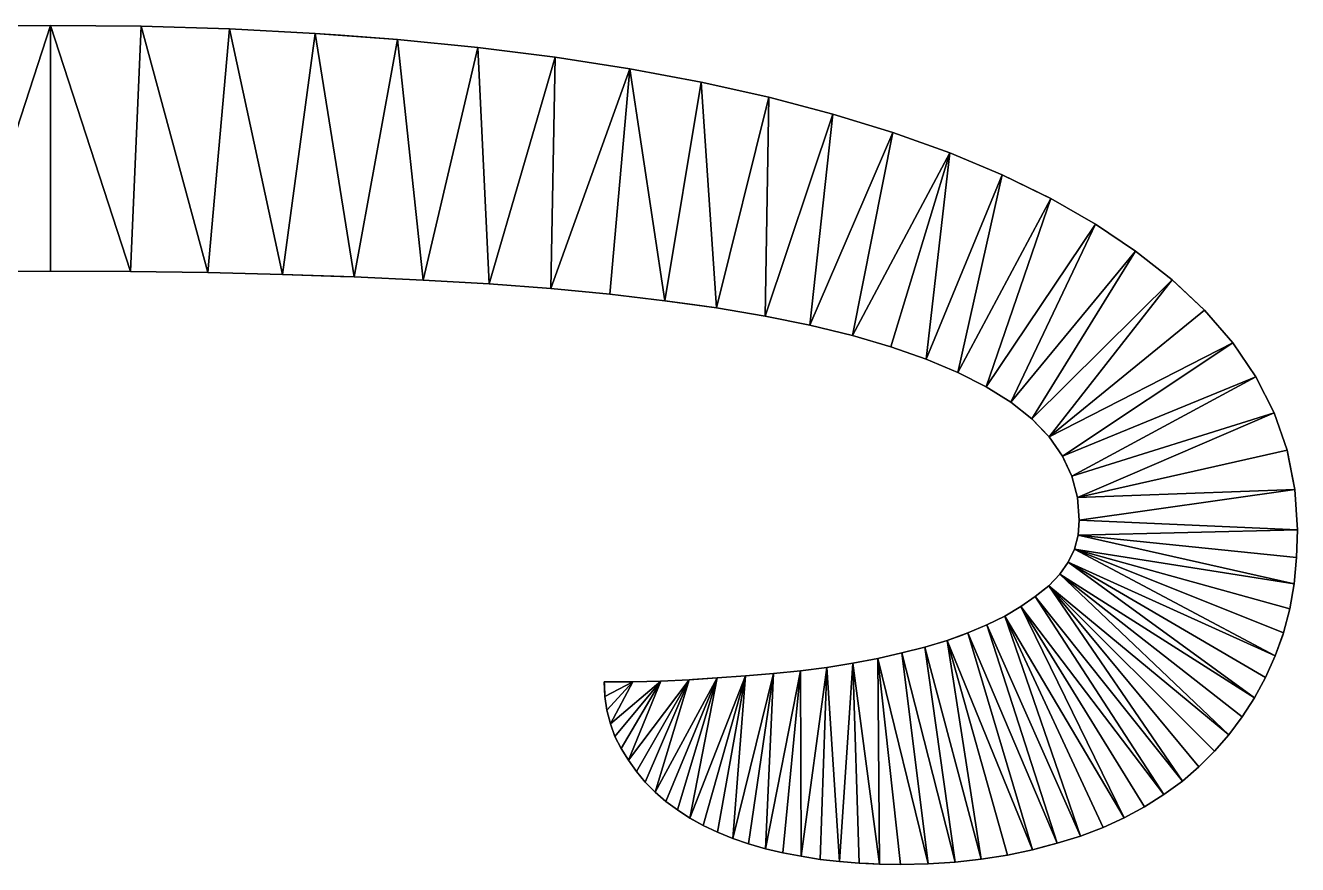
# Model space of a CAD drawing. Header units: inches. Extents: x 62 to 1153, y 3 to 780.
# Drawn here: x 391.214 to 394.915, y 225.949 to 228.391 of the extents above; entities that cross this region are included whole.
import ezdxf

# ---------------------------------------------------------------- set-up
doc = ezdxf.new("R2010")
doc.units = ezdxf.units.IN
doc.header["$MEASUREMENT"] = 0
doc.layers.add('ConstLine', color=6, linetype='Continuous')

msp = doc.modelspace()

# ---------------------------------------------------------------- linework, layer by layer
at = {"layer": 'ConstLine'}
for points in [[(391.1069, 228.3893, 4), (391.0179, 228.3886, 5), (391.2869, 228.3906, 5)], [(391.2869, 228.3906, 5), (391.0179, 228.3886, 5), (391.0539, 227.6736, 5)], [(391.2869, 227.6756, 5), (391.2869, 228.3906, 5), (391.0539, 227.6736, 5)], [(391.2869, 228.3906, 4), (391.1069, 228.3893, 4), (391.2869, 228.3906, 5)], [(391.5509, 228.3886, 4), (391.2869, 228.3906, 4), (391.2869, 228.3906, 5)], [(391.5509, 228.3886, 4), (391.2869, 228.3906, 5), (391.5509, 228.3886, 5)], [(391.2869, 227.6756, 5), (391.5199, 227.6746, 5), (391.2869, 228.3906, 5)], [(391.2869, 228.3906, 5), (391.5199, 227.6746, 5), (391.5509, 228.3886, 5)], [(391.5199, 227.6746, 5), (391.7449, 227.6716, 5), (391.5509, 228.3886, 5)], [(391.8079, 228.3806, 4), (391.5509, 228.3886, 4), (391.5509, 228.3886, 5)], [(391.8079, 228.3806, 4), (391.5509, 228.3886, 5), (391.8079, 228.3806, 5)], [(391.8079, 228.3806, 5), (391.5509, 228.3886, 5), (391.7449, 227.6716, 5)], [(391.7449, 227.6716, 5), (391.9619, 227.6656, 5), (391.8079, 228.3806, 5)], [(392.0569, 228.3676, 4), (391.8079, 228.3806, 4), (391.8079, 228.3806, 5)], [(392.0569, 228.3676, 4), (391.8079, 228.3806, 5), (392.0569, 228.3676, 5)], [(392.0569, 228.3676, 5), (391.8079, 228.3806, 5), (391.9619, 227.6656, 5)], [(391.9619, 227.6656, 5), (392.1709, 227.6586, 5), (392.0569, 228.3676, 5)], [(392.0569, 228.3676, 5), (392.2969, 228.3496, 5), (392.1309, 228.3621, 4)], [(392.1309, 228.3621, 4), (392.0569, 228.3676, 4), (392.0569, 228.3676, 5)], [(392.2969, 228.3496, 5), (392.0569, 228.3676, 5), (392.1709, 227.6586, 5)], [(392.2969, 228.3496, 4), (392.1309, 228.3621, 4), (392.2969, 228.3496, 5)], [(392.1709, 227.6586, 5), (392.3709, 227.6496, 5), (392.2969, 228.3496, 5)], [(392.5299, 228.3266, 4), (392.2969, 228.3496, 4), (392.2969, 228.3496, 5)], [(392.5299, 228.3266, 4), (392.2969, 228.3496, 5), (392.5299, 228.3266, 5)], [(392.5299, 228.3266, 5), (392.2969, 228.3496, 5), (392.3709, 227.6496, 5)], [(392.3709, 227.6496, 5), (392.5629, 227.6386, 5), (392.5299, 228.3266, 5)], [(392.7549, 228.2986, 4), (392.5299, 228.3266, 4), (392.5299, 228.3266, 5)], [(392.7549, 228.2986, 4), (392.5299, 228.3266, 5), (392.7549, 228.2986, 5)], [(392.7549, 228.2986, 5), (392.5299, 228.3266, 5), (392.5629, 227.6386, 5)], [(392.7429, 227.6246, 5), (392.7549, 228.2986, 5), (392.5629, 227.6386, 5)], [(392.7549, 228.2986, 5), (392.7429, 227.6246, 5), (392.9729, 228.2646, 5)], [(392.9729, 228.2646, 4), (392.7549, 228.2986, 4), (392.7549, 228.2986, 5)], [(392.9729, 228.2646, 4), (392.7549, 228.2986, 5), (392.9729, 228.2646, 5)], [(392.7429, 227.6246, 5), (392.9139, 227.6086, 5), (392.9729, 228.2646, 5)], [(392.9139, 227.6086, 5), (393.0739, 227.5896, 5), (392.9729, 228.2646, 5)], [(393.1799, 228.2256, 4), (392.9729, 228.2646, 4), (392.9729, 228.2646, 5)], [(393.1799, 228.2256, 4), (392.9729, 228.2646, 5), (393.1799, 228.2256, 5)], [(393.1799, 228.2256, 5), (392.9729, 228.2646, 5), (393.0739, 227.5896, 5)], [(393.0739, 227.5896, 5), (393.2249, 227.5686, 5), (393.1799, 228.2256, 5)], [(393.3769, 228.1816, 4), (393.1799, 228.2256, 4), (393.1799, 228.2256, 5)], [(393.3769, 228.1816, 4), (393.1799, 228.2256, 5), (393.3769, 228.1816, 5)], [(393.1799, 228.2256, 5), (393.2249, 227.5686, 5), (393.3769, 228.1816, 5)], [(393.2249, 227.5686, 5), (393.3659, 227.5446, 5), (393.3769, 228.1816, 5)], [(393.5629, 228.1326, 5), (393.3769, 228.1816, 5), (393.3659, 227.5446, 5)], [(393.5629, 228.1326, 4), (393.3769, 228.1816, 4), (393.3769, 228.1816, 5)], [(393.5629, 228.1326, 4), (393.3769, 228.1816, 5), (393.5629, 228.1326, 5)], [(393.3659, 227.5446, 5), (393.4959, 227.5186, 5), (393.5629, 228.1326, 5)], [(393.7379, 228.0786, 5), (393.5629, 228.1326, 5), (393.4959, 227.5186, 5)], [(393.7379, 228.0786, 4), (393.5629, 228.1326, 4), (393.5629, 228.1326, 5)], [(393.7379, 228.0786, 4), (393.5629, 228.1326, 5), (393.7379, 228.0786, 5)], [(393.4959, 227.5186, 5), (393.6199, 227.4886, 5), (393.7379, 228.0786, 5)], [(393.9029, 228.0196, 5), (393.7379, 228.0786, 5), (393.6199, 227.4886, 5)], [(393.9029, 228.0196, 4), (393.7379, 228.0786, 4), (393.7379, 228.0786, 5)], [(393.9029, 228.0196, 4), (393.7379, 228.0786, 5), (393.9029, 228.0196, 5)], [(393.6199, 227.4886, 5), (393.7319, 227.4556, 5), (393.9029, 228.0196, 5)], [(393.7319, 227.4556, 5), (393.8349, 227.4196, 5), (393.9029, 228.0196, 5)], [(394.0559, 227.9556, 5), (393.9029, 228.0196, 5), (393.8349, 227.4196, 5)], [(394.0559, 227.9556, 4), (393.9029, 228.0196, 4), (393.9029, 228.0196, 5)], [(394.0559, 227.9556, 4), (393.9029, 228.0196, 5), (394.0559, 227.9556, 5)], [(393.8349, 227.4196, 5), (393.9269, 227.3806, 5), (394.0559, 227.9556, 5)], [(394.1969, 227.8866, 5), (394.0559, 227.9556, 5), (393.9269, 227.3806, 5)], [(394.1789, 227.8954, 4), (394.0559, 227.9556, 4), (394.0559, 227.9556, 5)], [(394.1789, 227.8954, 4), (394.0559, 227.9556, 5), (394.1969, 227.8866, 5)], [(393.9269, 227.3806, 5), (394.0089, 227.3386, 5), (394.1969, 227.8866, 5)], [(394.3269, 227.8126, 5), (394.1969, 227.8866, 5), (394.0089, 227.3386, 5)], [(394.1969, 227.8866, 4), (394.1789, 227.8954, 4), (394.1969, 227.8866, 5)], [(394.3269, 227.8126, 4), (394.1969, 227.8866, 4), (394.1969, 227.8866, 5)], [(394.3269, 227.8126, 4), (394.1969, 227.8866, 5), (394.3269, 227.8126, 5)], [(394.0089, 227.3386, 5), (394.0809, 227.2946, 5), (394.3269, 227.8126, 5)], [(394.4439, 227.7336, 5), (394.3269, 227.8126, 5), (394.0809, 227.2946, 5)], [(394.4439, 227.7336, 4), (394.3269, 227.8126, 4), (394.3269, 227.8126, 5)], [(394.4439, 227.7336, 4), (394.3269, 227.8126, 5), (394.4439, 227.7336, 5)], [(394.0809, 227.2946, 5), (394.1419, 227.2456, 5), (394.4439, 227.7336, 5)], [(394.5499, 227.6506, 5), (394.4439, 227.7336, 5), (394.1419, 227.2456, 5)], [(394.5499, 227.6506, 4), (394.4439, 227.7336, 4), (394.4439, 227.7336, 5)], [(394.5499, 227.6506, 4), (394.4439, 227.7336, 5), (394.5499, 227.6506, 5)], [(391.2869, 227.6756, 4), (391.2869, 227.6756, 5), (391.0539, 227.6736, 4)], [(391.2869, 227.6756, 5), (391.0539, 227.6736, 5), (391.0539, 227.6736, 4)], [(391.5199, 227.6746, 4), (391.5199, 227.6746, 5), (391.2869, 227.6756, 5)], [(391.5199, 227.6746, 4), (391.2869, 227.6756, 5), (391.2869, 227.6756, 4)], [(391.7449, 227.6716, 4), (391.7449, 227.6716, 5), (391.5199, 227.6746, 5)], [(391.7449, 227.6716, 4), (391.5199, 227.6746, 5), (391.5199, 227.6746, 4)], [(391.9619, 227.6656, 4), (391.9619, 227.6656, 5), (391.7449, 227.6716, 5)], [(391.9619, 227.6656, 4), (391.7449, 227.6716, 5), (391.7449, 227.6716, 4)], [(391.9619, 227.6656, 5), (392.1309, 227.66, 4), (392.1709, 227.6586, 5)], [(391.9619, 227.6656, 5), (391.9619, 227.6656, 4), (392.1309, 227.66, 4)], [(392.1709, 227.6586, 4), (392.1709, 227.6586, 5), (392.1309, 227.66, 4)], [(392.3709, 227.6496, 4), (392.3709, 227.6496, 5), (392.1709, 227.6586, 5)], [(392.3709, 227.6496, 4), (392.1709, 227.6586, 5), (392.1709, 227.6586, 4)], [(392.3709, 227.6496, 5), (392.3709, 227.6496, 4), (392.5279, 227.6406, 4)], [(392.3709, 227.6496, 5), (392.5279, 227.6406, 4), (392.5629, 227.6386, 5)], [(392.5629, 227.6386, 4), (392.5629, 227.6386, 5), (392.5279, 227.6406, 4)], [(392.7429, 227.6246, 4), (392.7429, 227.6246, 5), (392.5629, 227.6386, 5)], [(392.7429, 227.6246, 4), (392.5629, 227.6386, 5), (392.5629, 227.6386, 4)], [(394.1419, 227.2456, 5), (394.1919, 227.1936, 5), (394.5499, 227.6506, 5)], [(394.6439, 227.5616, 5), (394.5499, 227.6506, 5), (394.1919, 227.1936, 5)], [(394.5604, 227.6406, 4), (394.5499, 227.6506, 4), (394.5499, 227.6506, 5)], [(394.5499, 227.6506, 5), (394.6439, 227.5616, 5), (394.5604, 227.6406, 4)], [(394.6439, 227.5616, 4), (394.5604, 227.6406, 4), (394.6439, 227.5616, 5)], [(392.9139, 227.6086, 4), (392.9139, 227.6086, 5), (392.7429, 227.6246, 5)], [(392.9139, 227.6086, 4), (392.7429, 227.6246, 5), (392.7429, 227.6246, 4)], [(393.0739, 227.5896, 4), (393.0739, 227.5896, 5), (392.9139, 227.6086, 5)], [(393.0739, 227.5896, 4), (392.9139, 227.6086, 5), (392.9139, 227.6086, 4)], [(393.0739, 227.5896, 4), (393.1549, 227.5784, 4), (393.0739, 227.5896, 5)], [(393.2249, 227.5686, 5), (393.0739, 227.5896, 5), (393.1549, 227.5784, 4)], [(393.2249, 227.5686, 4), (393.2249, 227.5686, 5), (393.1549, 227.5784, 4)], [(393.3659, 227.5446, 4), (393.3659, 227.5446, 5), (393.2249, 227.5686, 5)], [(393.3659, 227.5446, 4), (393.2249, 227.5686, 5), (393.2249, 227.5686, 4)], [(394.1919, 227.1936, 5), (394.7269, 227.4666, 5), (394.6439, 227.5616, 5)], [(394.6439, 227.5616, 4), (394.6439, 227.5616, 5), (394.7269, 227.4666, 5)], [(394.6439, 227.5616, 4), (394.7269, 227.4666, 5), (394.7269, 227.4666, 4)], [(393.4959, 227.5186, 4), (393.4959, 227.5186, 5), (393.3659, 227.5446, 5)], [(393.4959, 227.5186, 4), (393.3659, 227.5446, 5), (393.3659, 227.5446, 4)], [(393.6199, 227.4886, 4), (393.6199, 227.4886, 5), (393.4959, 227.5186, 5)], [(393.6199, 227.4886, 4), (393.4959, 227.5186, 5), (393.4959, 227.5186, 4)], [(393.7319, 227.4556, 4), (393.7319, 227.4556, 5), (393.6199, 227.4886, 5)], [(393.7319, 227.4556, 4), (393.6199, 227.4886, 5), (393.6199, 227.4886, 4)], [(393.8349, 227.4196, 4), (393.8349, 227.4196, 5), (393.7319, 227.4556, 5)], [(393.8349, 227.4196, 4), (393.7319, 227.4556, 5), (393.7319, 227.4556, 4)], [(394.1919, 227.1936, 5), (394.2309, 227.1376, 5), (394.7269, 227.4666, 5)], [(394.7939, 227.3676, 5), (394.7269, 227.4666, 5), (394.2309, 227.1376, 5)], [(394.7269, 227.4666, 4), (394.7269, 227.4666, 5), (394.7939, 227.3676, 5)], [(394.7269, 227.4666, 4), (394.7939, 227.3676, 5), (394.7939, 227.3676, 4)], [(393.9269, 227.3806, 4), (393.9269, 227.3806, 5), (393.8349, 227.4196, 5)], [(393.9269, 227.3806, 4), (393.8349, 227.4196, 5), (393.8349, 227.4196, 4)], [(394.0089, 227.3386, 4), (394.0089, 227.3386, 5), (393.9269, 227.3806, 5)], [(394.0089, 227.3386, 4), (393.9269, 227.3806, 5), (393.9269, 227.3806, 4)], [(394.2309, 227.1376, 5), (394.2579, 227.0786, 5), (394.7939, 227.3676, 5)], [(394.7939, 227.3676, 5), (394.2579, 227.0786, 5), (394.8469, 227.2636, 5)], [(394.7939, 227.3676, 4), (394.7939, 227.3676, 5), (394.8469, 227.2636, 5)], [(394.7939, 227.3676, 4), (394.8469, 227.2636, 5), (394.8469, 227.2636, 4)], [(394.0809, 227.2946, 4), (394.0809, 227.2946, 5), (394.0089, 227.3386, 5)], [(394.0809, 227.2946, 4), (394.0089, 227.3386, 5), (394.0089, 227.3386, 4)], [(394.1419, 227.2456, 4), (394.1419, 227.2456, 5), (394.0809, 227.2946, 5)], [(394.1419, 227.2456, 4), (394.0809, 227.2946, 5), (394.0809, 227.2946, 4)], [(394.2579, 227.0786, 5), (394.2749, 227.0166, 5), (394.8469, 227.2636, 5)], [(394.8469, 227.2636, 5), (394.2749, 227.0166, 5), (394.8849, 227.1546, 5)], [(394.8469, 227.2636, 4), (394.8469, 227.2636, 5), (394.8849, 227.1546, 5)], [(394.8469, 227.2636, 4), (394.8849, 227.1546, 5), (394.8849, 227.1546, 4)], [(394.1919, 227.1936, 5), (394.1419, 227.2456, 5), (394.1789, 227.2071, 4)], [(394.1419, 227.2456, 4), (394.1789, 227.2071, 4), (394.1419, 227.2456, 5)], [(394.1789, 227.2071, 4), (394.1919, 227.1936, 4), (394.1919, 227.1936, 5)], [(394.1919, 227.1936, 4), (394.2309, 227.1376, 4), (394.2309, 227.1376, 5)], [(394.1919, 227.1936, 4), (394.2309, 227.1376, 5), (394.1919, 227.1936, 5)], [(394.9069, 227.0406, 5), (394.8849, 227.1546, 5), (394.2749, 227.0166, 5)], [(394.8849, 227.1546, 4), (394.8849, 227.1546, 5), (394.8899, 227.1286, 4)], [(394.8849, 227.1546, 5), (394.9069, 227.0406, 5), (394.8899, 227.1286, 4)], [(394.2309, 227.1376, 4), (394.235, 227.1286, 4), (394.2309, 227.1376, 5)], [(394.235, 227.1286, 4), (394.2579, 227.0786, 5), (394.2309, 227.1376, 5)], [(394.235, 227.1286, 4), (394.2579, 227.0786, 4), (394.2579, 227.0786, 5)], [(394.9069, 227.0406, 4), (394.8899, 227.1286, 4), (394.9069, 227.0406, 5)], [(394.2579, 227.0786, 4), (394.2749, 227.0166, 4), (394.2749, 227.0166, 5)], [(394.2579, 227.0786, 4), (394.2749, 227.0166, 5), (394.2579, 227.0786, 5)], [(394.2749, 227.0166, 5), (394.2799, 226.9506, 5), (394.9069, 227.0406, 5)], [(394.9149, 226.9226, 5), (394.9069, 227.0406, 5), (394.2799, 226.9506, 5)], [(394.9069, 227.0406, 4), (394.9069, 227.0406, 5), (394.9149, 226.9226, 5)], [(394.9069, 227.0406, 4), (394.9149, 226.9226, 5), (394.9149, 226.9226, 4)], [(394.2749, 227.0166, 4), (394.2799, 226.9506, 4), (394.2799, 226.9506, 5)], [(394.2749, 227.0166, 4), (394.2799, 226.9506, 5), (394.2749, 227.0166, 5)], [(394.2799, 226.9506, 4), (394.2769, 226.9076, 4), (394.2769, 226.9076, 5)], [(394.2799, 226.9506, 4), (394.2769, 226.9076, 5), (394.2799, 226.9506, 5)], [(394.2799, 226.9506, 5), (394.2769, 226.9076, 5), (394.9149, 226.9226, 5)], [(394.9119, 226.8426, 5), (394.9149, 226.9226, 5), (394.2769, 226.9076, 5)], [(394.9149, 226.9226, 4), (394.9149, 226.9226, 5), (394.9119, 226.8426, 5)], [(394.9149, 226.9226, 4), (394.9119, 226.8426, 5), (394.9119, 226.8426, 4)], [(394.2769, 226.9076, 4), (394.2659, 226.8666, 4), (394.2659, 226.8666, 5)], [(394.2769, 226.9076, 4), (394.2659, 226.8666, 5), (394.2769, 226.9076, 5)], [(394.2769, 226.9076, 5), (394.2659, 226.8666, 5), (394.9049, 226.7656, 5)], [(394.9049, 226.7656, 5), (394.9119, 226.8426, 5), (394.2769, 226.9076, 5)], [(394.2659, 226.8666, 4), (394.2479, 226.8286, 4), (394.2479, 226.8286, 5)], [(394.2659, 226.8666, 4), (394.2479, 226.8286, 5), (394.2659, 226.8666, 5)], [(394.2479, 226.8286, 5), (394.8499, 226.5556, 5), (394.2659, 226.8666, 5)], [(394.8739, 226.6226, 5), (394.8919, 226.6926, 5), (394.2659, 226.8666, 5)], [(394.8919, 226.6926, 5), (394.9049, 226.7656, 5), (394.2659, 226.8666, 5)], [(394.8739, 226.6226, 5), (394.2659, 226.8666, 5), (394.8499, 226.5556, 5)], [(394.2479, 226.8286, 4), (394.2229, 226.7936, 4), (394.2229, 226.7936, 5)], [(394.2479, 226.8286, 4), (394.2229, 226.7936, 5), (394.2479, 226.8286, 5)], [(394.2479, 226.8286, 5), (394.2229, 226.7936, 5), (394.7899, 226.4336, 5)], [(394.8219, 226.4926, 5), (394.2479, 226.8286, 5), (394.7899, 226.4336, 5)], [(394.8499, 226.5556, 5), (394.2479, 226.8286, 5), (394.8219, 226.4926, 5)], [(394.9119, 226.8426, 4), (394.9119, 226.8426, 5), (394.9049, 226.7656, 5)], [(394.9119, 226.8426, 4), (394.9049, 226.7656, 5), (394.9049, 226.7656, 4)], [(394.2229, 226.7936, 4), (394.1909, 226.7596, 4), (394.1909, 226.7596, 5)], [(394.2229, 226.7936, 4), (394.1909, 226.7596, 5), (394.2229, 226.7936, 5)], [(394.2229, 226.7936, 5), (394.1909, 226.7596, 5), (394.7149, 226.3266, 5)], [(394.7149, 226.3266, 5), (394.7539, 226.3786, 5), (394.2229, 226.7936, 5)], [(394.7539, 226.3786, 5), (394.7899, 226.4336, 5), (394.2229, 226.7936, 5)], [(394.1519, 226.7286, 5), (394.1909, 226.7596, 5), (394.1789, 226.7501, 4)], [(394.1909, 226.7596, 5), (394.1519, 226.7286, 5), (394.5799, 226.1916, 5)], [(394.1789, 226.7501, 4), (394.1519, 226.7286, 4), (394.1519, 226.7286, 5)], [(394.1909, 226.7596, 4), (394.1789, 226.7501, 4), (394.1909, 226.7596, 5)], [(394.6729, 226.2786, 5), (394.7149, 226.3266, 5), (394.1909, 226.7596, 5)], [(394.6279, 226.2326, 5), (394.6729, 226.2786, 5), (394.1909, 226.7596, 5)], [(394.5799, 226.1916, 5), (394.6279, 226.2326, 5), (394.1909, 226.7596, 5)], [(394.9049, 226.7656, 4), (394.9049, 226.7656, 5), (394.8919, 226.6926, 5)], [(394.9049, 226.7656, 4), (394.8919, 226.6926, 5), (394.8919, 226.6926, 4)], [(394.1519, 226.7286, 4), (394.1099, 226.6996, 4), (394.1099, 226.6996, 5)], [(394.1519, 226.7286, 4), (394.1099, 226.6996, 5), (394.1519, 226.7286, 5)], [(394.1519, 226.7286, 5), (394.1099, 226.6996, 5), (394.5259, 226.1526, 5)], [(394.5259, 226.1526, 5), (394.5799, 226.1916, 5), (394.1519, 226.7286, 5)], [(394.0629, 226.6716, 4), (394.0109, 226.6466, 4), (394.0109, 226.6466, 5)], [(394.0629, 226.6716, 4), (394.0109, 226.6466, 5), (394.0629, 226.6716, 5)], [(394.0109, 226.6466, 5), (394.2839, 226.0316, 5), (394.0629, 226.6716, 5)], [(394.1099, 226.6996, 4), (394.0629, 226.6716, 4), (394.0629, 226.6716, 5)], [(394.1099, 226.6996, 4), (394.0629, 226.6716, 5), (394.1099, 226.6996, 5)], [(394.0629, 226.6716, 5), (394.4109, 226.0846, 5), (394.1099, 226.6996, 5)], [(394.3489, 226.0566, 5), (394.0629, 226.6716, 5), (394.2839, 226.0316, 5)], [(394.4109, 226.0846, 5), (394.0629, 226.6716, 5), (394.3489, 226.0566, 5)], [(394.4699, 226.1166, 5), (394.1099, 226.6996, 5), (394.4109, 226.0846, 5)], [(394.4699, 226.1166, 5), (394.5259, 226.1526, 5), (394.1099, 226.6996, 5)], [(394.8919, 226.6926, 4), (394.8919, 226.6926, 5), (394.8739, 226.6226, 5)], [(394.8919, 226.6926, 4), (394.8739, 226.6226, 5), (394.8739, 226.6226, 4)], [(394.0109, 226.6466, 4), (393.9559, 226.6226, 4), (393.9559, 226.6226, 5)], [(394.0109, 226.6466, 4), (393.9559, 226.6226, 5), (394.0109, 226.6466, 5)], [(394.0109, 226.6466, 5), (393.9559, 226.6226, 5), (394.2159, 226.0106, 5)], [(394.2159, 226.0106, 5), (394.2839, 226.0316, 5), (394.0109, 226.6466, 5)], [(393.8959, 226.6006, 4), (393.8309, 226.5816, 4), (393.8309, 226.5816, 5)], [(393.8959, 226.6006, 4), (393.8309, 226.5816, 5), (393.8959, 226.6006, 5)], [(393.8959, 226.6006, 5), (393.8309, 226.5816, 5), (393.9949, 225.9646, 5)], [(393.9395, 226.6166, 4), (393.8959, 226.6006, 5), (393.9559, 226.6226, 5)], [(393.9559, 226.6226, 5), (393.8959, 226.6006, 5), (394.1439, 225.9916, 5)], [(393.9395, 226.6166, 4), (393.8959, 226.6006, 4), (393.8959, 226.6006, 5)], [(393.9949, 225.9646, 5), (394.0709, 225.9756, 5), (393.8959, 226.6006, 5)], [(394.0709, 225.9756, 5), (394.1439, 225.9916, 5), (393.8959, 226.6006, 5)], [(393.9559, 226.6226, 4), (393.9395, 226.6166, 4), (393.9559, 226.6226, 5)], [(394.1439, 225.9916, 5), (394.2159, 226.0106, 5), (393.9559, 226.6226, 5)], [(394.8739, 226.6226, 5), (394.8499, 226.5556, 5), (394.8717, 226.6166, 4)], [(394.8499, 226.5556, 4), (394.8717, 226.6166, 4), (394.8499, 226.5556, 5)], [(394.8739, 226.6226, 4), (394.8739, 226.6226, 5), (394.8717, 226.6166, 4)], [(393.7639, 226.5646, 4), (393.6939, 226.5486, 4), (393.6939, 226.5486, 5)], [(393.7639, 226.5646, 4), (393.6939, 226.5486, 5), (393.7639, 226.5646, 5)], [(393.7639, 226.5646, 5), (393.6939, 226.5486, 5), (393.8399, 225.9506, 5)], [(393.8309, 226.5816, 4), (393.7639, 226.5646, 4), (393.7639, 226.5646, 5)], [(393.8309, 226.5816, 4), (393.7639, 226.5646, 5), (393.8309, 226.5816, 5)], [(393.8309, 226.5816, 5), (393.7639, 226.5646, 5), (393.9189, 225.9556, 5)], [(393.8399, 225.9506, 5), (393.9189, 225.9556, 5), (393.7639, 226.5646, 5)], [(393.9189, 225.9556, 5), (393.9949, 225.9646, 5), (393.8309, 226.5816, 5)], [(394.8499, 226.5556, 4), (394.8499, 226.5556, 5), (394.8219, 226.4926, 5)], [(394.8499, 226.5556, 4), (394.8219, 226.4926, 5), (394.8219, 226.4926, 4)], [(393.5459, 226.5226, 4), (393.4689, 226.5126, 4), (393.4689, 226.5126, 5)], [(393.5459, 226.5226, 4), (393.4689, 226.5126, 5), (393.5459, 226.5226, 5)], [(393.4689, 226.5126, 5), (393.4709, 225.9726, 5), (393.5459, 226.5226, 5)], [(393.5259, 225.9636, 5), (393.5459, 226.5226, 5), (393.4709, 225.9726, 5)], [(393.5259, 225.9636, 5), (393.5819, 225.9576, 5), (393.5459, 226.5226, 5)], [(393.6209, 226.5346, 4), (393.5459, 226.5226, 4), (393.5459, 226.5226, 5)], [(393.6209, 226.5346, 4), (393.5459, 226.5226, 5), (393.6209, 226.5346, 5)], [(393.6209, 226.5346, 5), (393.5459, 226.5226, 5), (393.5819, 225.9576, 5)], [(393.5819, 225.9576, 5), (393.6399, 225.9526, 5), (393.6209, 226.5346, 5)], [(393.6939, 226.5486, 4), (393.6209, 226.5346, 4), (393.6209, 226.5346, 5)], [(393.6939, 226.5486, 4), (393.6209, 226.5346, 5), (393.6939, 226.5486, 5)], [(393.6939, 226.5486, 5), (393.6209, 226.5346, 5), (393.6989, 225.9496, 5)], [(393.6399, 225.9526, 5), (393.6989, 225.9496, 5), (393.6209, 226.5346, 5)], [(393.7599, 225.9486, 5), (393.8399, 225.9506, 5), (393.6939, 226.5486, 5)], [(393.6989, 225.9496, 5), (393.7599, 225.9486, 5), (393.6939, 226.5486, 5)], [(392.9809, 226.4806, 4), (392.8979, 226.4806, 4), (392.8979, 226.4806, 5)], [(392.9809, 226.4806, 4), (392.8979, 226.4806, 5), (392.9809, 226.4806, 5)], [(392.8979, 226.4786, 4), (392.8981, 226.4746, 4), (392.8979, 226.4806, 5)], [(392.8979, 226.4806, 4), (392.8979, 226.4786, 4), (392.8979, 226.4806, 5)], [(392.8981, 226.4746, 4), (392.8983, 226.4716, 4), (392.8979, 226.4806, 5)], [(392.8999, 226.4376, 5), (392.8979, 226.4806, 5), (392.8983, 226.4716, 4)], [(392.8979, 226.4806, 5), (392.8999, 226.4376, 5), (392.9809, 226.4806, 5)], [(392.8999, 226.4376, 5), (392.9059, 226.3976, 5), (392.9809, 226.4806, 5)], [(392.9059, 226.3976, 5), (392.9159, 226.3586, 5), (392.9809, 226.4806, 5)], [(393.0629, 226.4826, 5), (392.9809, 226.4806, 5), (392.9159, 226.3586, 5)], [(392.9289, 226.3216, 5), (393.0629, 226.4826, 5), (392.9159, 226.3586, 5)], [(392.9469, 226.2866, 5), (393.0629, 226.4826, 5), (392.9289, 226.3216, 5)], [(392.9689, 226.2526, 5), (393.0629, 226.4826, 5), (392.9469, 226.2866, 5)], [(392.9919, 226.2196, 5), (393.1449, 226.4866, 5), (392.9689, 226.2526, 5)], [(393.0629, 226.4826, 5), (392.9689, 226.2526, 5), (393.1449, 226.4866, 5)], [(393.0629, 226.4826, 4), (392.9809, 226.4806, 4), (392.9809, 226.4806, 5)], [(393.0629, 226.4826, 4), (392.9809, 226.4806, 5), (393.0629, 226.4826, 5)], [(393.0169, 226.1886, 5), (393.1449, 226.4866, 5), (392.9919, 226.2196, 5)], [(393.0459, 226.1596, 5), (393.1449, 226.4866, 5), (393.0169, 226.1886, 5)], [(393.0769, 226.1326, 5), (393.2269, 226.4916, 5), (393.0459, 226.1596, 5)], [(393.1449, 226.4866, 5), (393.0459, 226.1596, 5), (393.2269, 226.4916, 5)], [(393.1449, 226.4866, 4), (393.0629, 226.4826, 4), (393.0629, 226.4826, 5)], [(393.1449, 226.4866, 4), (393.0629, 226.4826, 5), (393.1449, 226.4866, 5)], [(393.1109, 226.1076, 5), (393.2269, 226.4916, 5), (393.0769, 226.1326, 5)], [(393.1469, 226.0836, 5), (393.2269, 226.4916, 5), (393.1109, 226.1076, 5)], [(393.1549, 226.4872, 4), (393.1449, 226.4866, 5), (393.2269, 226.4916, 5)], [(393.1549, 226.4872, 4), (393.1449, 226.4866, 4), (393.1449, 226.4866, 5)], [(393.2269, 226.4916, 5), (393.1469, 226.0836, 5), (393.3089, 226.4976, 5)], [(393.1859, 226.0626, 5), (393.3089, 226.4976, 5), (393.1469, 226.0836, 5)], [(393.2269, 226.4916, 4), (393.1549, 226.4872, 4), (393.2269, 226.4916, 5)], [(393.1859, 226.0626, 5), (393.2279, 226.0426, 5), (393.3089, 226.4976, 5)], [(393.3089, 226.4976, 4), (393.2269, 226.4916, 4), (393.2269, 226.4916, 5)], [(393.3089, 226.4976, 4), (393.2269, 226.4916, 5), (393.3089, 226.4976, 5)], [(393.2719, 226.0246, 5), (393.3089, 226.4976, 5), (393.2279, 226.0426, 5)], [(393.3089, 226.4976, 5), (393.2719, 226.0246, 5), (393.3899, 226.5046, 5)], [(393.3179, 226.0086, 5), (393.3899, 226.5046, 5), (393.2719, 226.0246, 5)], [(393.3899, 226.5046, 4), (393.3089, 226.4976, 4), (393.3089, 226.4976, 5)], [(393.3899, 226.5046, 4), (393.3089, 226.4976, 5), (393.3899, 226.5046, 5)], [(393.3669, 225.9946, 5), (393.3899, 226.5046, 5), (393.3179, 226.0086, 5)], [(393.3899, 226.5046, 5), (393.3669, 225.9946, 5), (393.4689, 226.5126, 5)], [(393.4179, 225.9826, 5), (393.4689, 226.5126, 5), (393.3669, 225.9946, 5)], [(393.4689, 226.5126, 4), (393.3899, 226.5046, 4), (393.3899, 226.5046, 5)], [(393.4689, 226.5126, 4), (393.3899, 226.5046, 5), (393.4689, 226.5126, 5)], [(393.4709, 225.9726, 5), (393.4689, 226.5126, 5), (393.4179, 225.9826, 5)], [(394.8219, 226.4926, 4), (394.8219, 226.4926, 5), (394.7899, 226.4336, 5)], [(394.8219, 226.4926, 4), (394.7899, 226.4336, 5), (394.7899, 226.4336, 4)], [(392.8983, 226.4716, 4), (392.8999, 226.4376, 4), (392.8999, 226.4376, 5)], [(392.8999, 226.4376, 4), (392.9059, 226.3976, 4), (392.9059, 226.3976, 5)], [(392.8999, 226.4376, 4), (392.9059, 226.3976, 5), (392.8999, 226.4376, 5)], [(394.7899, 226.4336, 4), (394.7899, 226.4336, 5), (394.7539, 226.3786, 5)], [(394.7899, 226.4336, 4), (394.7539, 226.3786, 5), (394.7539, 226.3786, 4)], [(392.9059, 226.3976, 4), (392.9159, 226.3586, 4), (392.9159, 226.3586, 5)], [(392.9059, 226.3976, 4), (392.9159, 226.3586, 5), (392.9059, 226.3976, 5)], [(394.7539, 226.3786, 4), (394.7539, 226.3786, 5), (394.7149, 226.3266, 5)], [(394.7539, 226.3786, 4), (394.7149, 226.3266, 5), (394.7149, 226.3266, 4)], [(392.9159, 226.3586, 4), (392.9289, 226.3216, 4), (392.9289, 226.3216, 5)], [(392.9159, 226.3586, 4), (392.9289, 226.3216, 5), (392.9159, 226.3586, 5)], [(392.9289, 226.3216, 4), (392.9469, 226.2866, 4), (392.9469, 226.2866, 5)], [(392.9289, 226.3216, 4), (392.9469, 226.2866, 5), (392.9289, 226.3216, 5)], [(394.7149, 226.3266, 4), (394.7149, 226.3266, 5), (394.6729, 226.2786, 5)], [(394.7149, 226.3266, 4), (394.6729, 226.2786, 5), (394.6729, 226.2786, 4)], [(392.9469, 226.2866, 4), (392.9689, 226.2526, 4), (392.9689, 226.2526, 5)], [(392.9469, 226.2866, 4), (392.9689, 226.2526, 5), (392.9469, 226.2866, 5)], [(394.6729, 226.2786, 4), (394.6729, 226.2786, 5), (394.6279, 226.2326, 5)], [(394.6729, 226.2786, 4), (394.6279, 226.2326, 5), (394.6279, 226.2326, 4)], [(392.9689, 226.2526, 4), (392.9919, 226.2196, 4), (392.9919, 226.2196, 5)], [(392.9689, 226.2526, 4), (392.9919, 226.2196, 5), (392.9689, 226.2526, 5)], [(392.9919, 226.2196, 4), (393.0169, 226.1886, 4), (393.0169, 226.1886, 5)], [(392.9919, 226.2196, 4), (393.0169, 226.1886, 5), (392.9919, 226.2196, 5)], [(394.6279, 226.2326, 4), (394.6279, 226.2326, 5), (394.5799, 226.1916, 5)], [(394.6279, 226.2326, 4), (394.5799, 226.1916, 5), (394.5799, 226.1916, 4)], [(393.0169, 226.1886, 4), (393.0459, 226.1596, 4), (393.0459, 226.1596, 5)], [(393.0169, 226.1886, 4), (393.0459, 226.1596, 5), (393.0169, 226.1886, 5)], [(394.5799, 226.1916, 4), (394.5799, 226.1916, 5), (394.5259, 226.1526, 5)], [(394.5799, 226.1916, 4), (394.5259, 226.1526, 5), (394.5259, 226.1526, 4)], [(393.0769, 226.1326, 4), (393.0769, 226.1326, 5), (393.0459, 226.1596, 5)], [(393.0769, 226.1326, 4), (393.0459, 226.1596, 5), (393.0459, 226.1596, 4)], [(394.5259, 226.1526, 4), (394.5259, 226.1526, 5), (394.4699, 226.1166, 5)], [(394.5259, 226.1526, 4), (394.4699, 226.1166, 5), (394.4699, 226.1166, 4)], [(393.1109, 226.1076, 4), (393.1109, 226.1076, 5), (393.0769, 226.1326, 5)], [(393.1109, 226.1076, 4), (393.0769, 226.1326, 5), (393.0769, 226.1326, 4)], [(394.4699, 226.1166, 5), (394.4109, 226.0846, 5), (394.4109, 226.0846, 4)], [(394.4699, 226.1166, 5), (394.4109, 226.0846, 4), (394.4699, 226.1166, 4)], [(393.1109, 226.1076, 4), (393.1469, 226.0836, 4), (393.1109, 226.1076, 5)], [(393.1469, 226.0836, 5), (393.1109, 226.1076, 5), (393.1469, 226.0836, 4)], [(393.1469, 226.0836, 4), (393.1549, 226.0793, 4), (393.1469, 226.0836, 5)], [(393.1859, 226.0626, 5), (393.1469, 226.0836, 5), (393.1549, 226.0793, 4)], [(393.1859, 226.0626, 4), (393.1859, 226.0626, 5), (393.1549, 226.0793, 4)], [(394.4109, 226.0846, 4), (394.4109, 226.0846, 5), (394.3489, 226.0566, 5)], [(394.4109, 226.0846, 4), (394.3489, 226.0566, 5), (394.3489, 226.0566, 4)], [(393.2279, 226.0426, 4), (393.2279, 226.0426, 5), (393.1859, 226.0626, 5)], [(393.2279, 226.0426, 4), (393.1859, 226.0626, 5), (393.1859, 226.0626, 4)], [(393.2719, 226.0246, 4), (393.2719, 226.0246, 5), (393.2279, 226.0426, 5)], [(393.2719, 226.0246, 4), (393.2279, 226.0426, 5), (393.2279, 226.0426, 4)], [(394.3489, 226.0566, 4), (394.3489, 226.0566, 5), (394.2839, 226.0316, 5)], [(394.3489, 226.0566, 4), (394.2839, 226.0316, 5), (394.2839, 226.0316, 4)], [(393.3179, 226.0086, 4), (393.3179, 226.0086, 5), (393.2719, 226.0246, 5)], [(393.3179, 226.0086, 4), (393.2719, 226.0246, 5), (393.2719, 226.0246, 4)], [(393.3669, 225.9946, 4), (393.3669, 225.9946, 5), (393.3179, 226.0086, 5)], [(393.3669, 225.9946, 4), (393.3179, 226.0086, 5), (393.3179, 226.0086, 4)], [(394.2159, 226.0106, 5), (394.1439, 225.9916, 5), (394.1789, 226.0009, 4)], [(394.1439, 225.9916, 4), (394.1789, 226.0009, 4), (394.1439, 225.9916, 5)], [(394.2159, 226.0106, 4), (394.2159, 226.0106, 5), (394.1789, 226.0009, 4)], [(394.2839, 226.0316, 4), (394.2839, 226.0316, 5), (394.2159, 226.0106, 5)], [(394.2839, 226.0316, 4), (394.2159, 226.0106, 5), (394.2159, 226.0106, 4)], [(393.4179, 225.9826, 4), (393.4179, 225.9826, 5), (393.3669, 225.9946, 5)], [(393.4179, 225.9826, 4), (393.3669, 225.9946, 5), (393.3669, 225.9946, 4)], [(393.4709, 225.9726, 4), (393.4709, 225.9726, 5), (393.4179, 225.9826, 5)], [(393.4709, 225.9726, 4), (393.4179, 225.9826, 5), (393.4179, 225.9826, 4)], [(393.5259, 225.9636, 4), (393.5259, 225.9636, 5), (393.4709, 225.9726, 5)], [(393.5259, 225.9636, 4), (393.4709, 225.9726, 5), (393.4709, 225.9726, 4)], [(393.5819, 225.9576, 4), (393.5819, 225.9576, 5), (393.5259, 225.9636, 5)], [(393.5819, 225.9576, 4), (393.5259, 225.9636, 5), (393.5259, 225.9636, 4)], [(393.9949, 225.9646, 4), (393.9949, 225.9646, 5), (393.9189, 225.9556, 5)], [(393.9949, 225.9646, 4), (393.9189, 225.9556, 5), (393.9189, 225.9556, 4)], [(394.0709, 225.9756, 4), (394.0709, 225.9756, 5), (393.9949, 225.9646, 5)], [(394.0709, 225.9756, 4), (393.9949, 225.9646, 5), (393.9949, 225.9646, 4)], [(394.1439, 225.9916, 4), (394.1439, 225.9916, 5), (394.0709, 225.9756, 5)], [(394.1439, 225.9916, 4), (394.0709, 225.9756, 5), (394.0709, 225.9756, 4)], [(393.6399, 225.9526, 4), (393.6399, 225.9526, 5), (393.5819, 225.9576, 5)], [(393.6399, 225.9526, 4), (393.5819, 225.9576, 5), (393.5819, 225.9576, 4)], [(393.6399, 225.9526, 5), (393.6669, 225.9513, 4), (393.6989, 225.9496, 5)], [(393.6399, 225.9526, 5), (393.6399, 225.9526, 4), (393.6669, 225.9513, 4)], [(393.6989, 225.9496, 4), (393.6989, 225.9496, 5), (393.6669, 225.9513, 4)], [(393.7599, 225.9486, 4), (393.7599, 225.9486, 5), (393.6989, 225.9496, 5)], [(393.7599, 225.9486, 4), (393.6989, 225.9496, 5), (393.6989, 225.9496, 4)], [(393.8399, 225.9506, 4), (393.8399, 225.9506, 5), (393.7599, 225.9486, 5)], [(393.8399, 225.9506, 4), (393.7599, 225.9486, 5), (393.7599, 225.9486, 4)], [(393.9189, 225.9556, 4), (393.9189, 225.9556, 5), (393.8399, 225.9506, 5)], [(393.9189, 225.9556, 4), (393.8399, 225.9506, 5), (393.8399, 225.9506, 4)]]:
    msp.add_3dface(points, dxfattribs=at)

doc.saveas('drawing.dxf')
